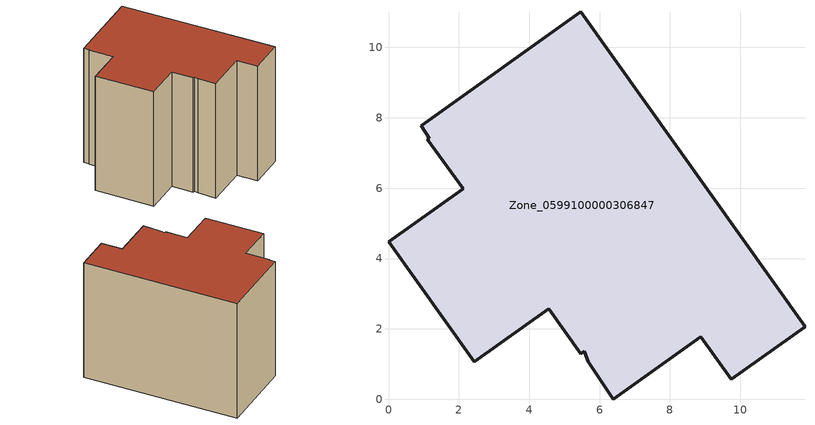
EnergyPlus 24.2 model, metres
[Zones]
Zone_0599100000306847
 floor ground (C_G): 4.55,2.57 2.43,1.06 0,4.47 2.12,5.98 1.1,7.38 1.16,7.43 0.93,7.77 5.46,11.02 11.84,2.06 9.75,0.56 8.87,1.78 6.39,0 5.68,1.07 5.56,1.36 5.46,1.3 z0
 wall outside (C_F): 2.43,1.06 4.55,2.57 5.46,1.3 5.56,1.36 5.68,1.07 6.39,0 8.87,1.78 9.75,0.56 11.84,2.06 5.46,11.02 0.93,7.77 1.16,7.43 1.1,7.38 2.12,5.98 0,4.47 2.43,1.06 z0:8.74
 roof outside (C_R): 1.1,7.38 2.12,5.98 0,4.47 2.43,1.06 4.55,2.57 5.46,1.3 5.56,1.36 5.68,1.07 6.39,0 8.87,1.78 9.75,0.56 11.84,2.06 5.46,11.02 0.93,7.77 1.16,7.43 z8.74
[BUILDING]
Pand.0599100000306847: North Axis=0; Terrain=City; Loads Convergence Tolerance Value=0.04; Temperature Convergence Tolerance Value=0.4; Solar Distribution=FullExterior; Maximum Number of Warmup Days=25; Minimum Number of Warmup Days=1
[Site:Location]
Rotterdam.The.Hague.AP_ZH_NLD Design_Conditions: Latitude=51.96; Longitude=4.45; Time Zone=1; Elevation=-4.5
[SITE:GROUNDTEMPERATURE:BUILDINGSURFACE]
18, 18, 18, 18, 18, 18, 18, 18, 18, 18, 18, 18
[MATERIAL] Thermal Absorptance=0.9; Solar Absorptance=0.7; Visible Absorptance=0.7
Name | Roughness | Thickness | Conductivity | Density | Specific Heat
G.TC.1975-1991 | MediumSmooth | 0.15 | 0.288461 | 540 | 1210
F.TC.1975-1991 | Rough | 0.3 | 0.230769 | 1920 | 840
R.TC.1975-1991 | MediumRough | 0.2 | 0.153846 | 1500 | 1000
[CONSTRUCTION]
C_G: G.TC.1975-1991
C_F: F.TC.1975-1991
C_R: R.TC.1975-1991
[ZONE]
Zone_0599100000306847: Type=1; Multiplier=1; Ceiling Height=Autocalculate; Volume=Autocalculate; Floor Area=autocalculate; Part of Total Floor Area=Yes
[ZONEINFILTRATION:DESIGNFLOWRATE]
Infil_Zone_0599100000306847: Zone or ZoneList or Space or SpaceList=Zone_0599100000306847; Schedule=AlwaysOn; Design Flow Rate Calculation Method=Flow/Area; Flow Rate per Floor Area=0.003; Constant Term Coefficient=1; Temperature Term Coefficient=0; Velocity Term Coefficient=0; Velocity Squared Term Coefficient=0
[HVACTEMPLATE:ZONE:IDEALLOADSAIRSYSTEM]
Zone_0599100000306847: Maximum Heating Supply Air Temperature=50; Minimum Cooling Supply Air Temperature=13; Maximum Heating Supply Air Humidity Ratio=0.0156; Minimum Cooling Supply Air Humidity Ratio=0.0077; Heating Limit=NoLimit; Cooling Limit=NoLimit; Dehumidification Control Type=ConstantSensibleHeatRatio; Cooling Sensible Heat Ratio=0.7; Dehumidification Setpoint=60; Humidification Control Type=None; Humidification Setpoint=30; Outdoor Air Method=None; Outdoor Air Flow Rate per Person=0.00944; Outdoor Air Flow Rate per Zone Floor Area=0; Outdoor Air Flow Rate per Zone=0; Demand Controlled Ventilation Type=None; Outdoor Air Economizer Type=NoEconomizer; Heat Recovery Type=None; Sensible Heat Recovery Effectiveness=0.7; Latent Heat Recovery Effectiveness=0.65
[ZONECONTROL:THERMOSTAT]
ThermostatControl_Zone_0599100000306847: Zone or ZoneList=Zone_0599100000306847; Control Type Schedule=DualSetpointControlType; Control 1=Thermostat_Zone_0599100000306847; Temperature Difference Between Cutout And Setpoint=0
[THERMOSTATSETPOINT:DUALSETPOINT]
Thermostat_Zone_0599100000306847: Heating Setpoint Temperature Schedule=HeatingSetpoint_Zone_0599100000306847; Cooling Setpoint Temperature Schedule=CoolingSetpoint_Zone_0599100000306847
[SCHEDULE:COMPACT]
HeatingSetpoint_Zone_0599100000306847: Through: 12/31, For: AllDays, Until: 24:00, 21
CoolingSetpoint_Zone_0599100000306847: Through: 12/31, For: AllDays, Until: 24:00, 24
DualSetpointControlType: Through: 12/31, For: AllDays, Until: 24:00, 4
AlwaysOn: Through: 12/31, For: AllDays, Until: 24:00, 1
